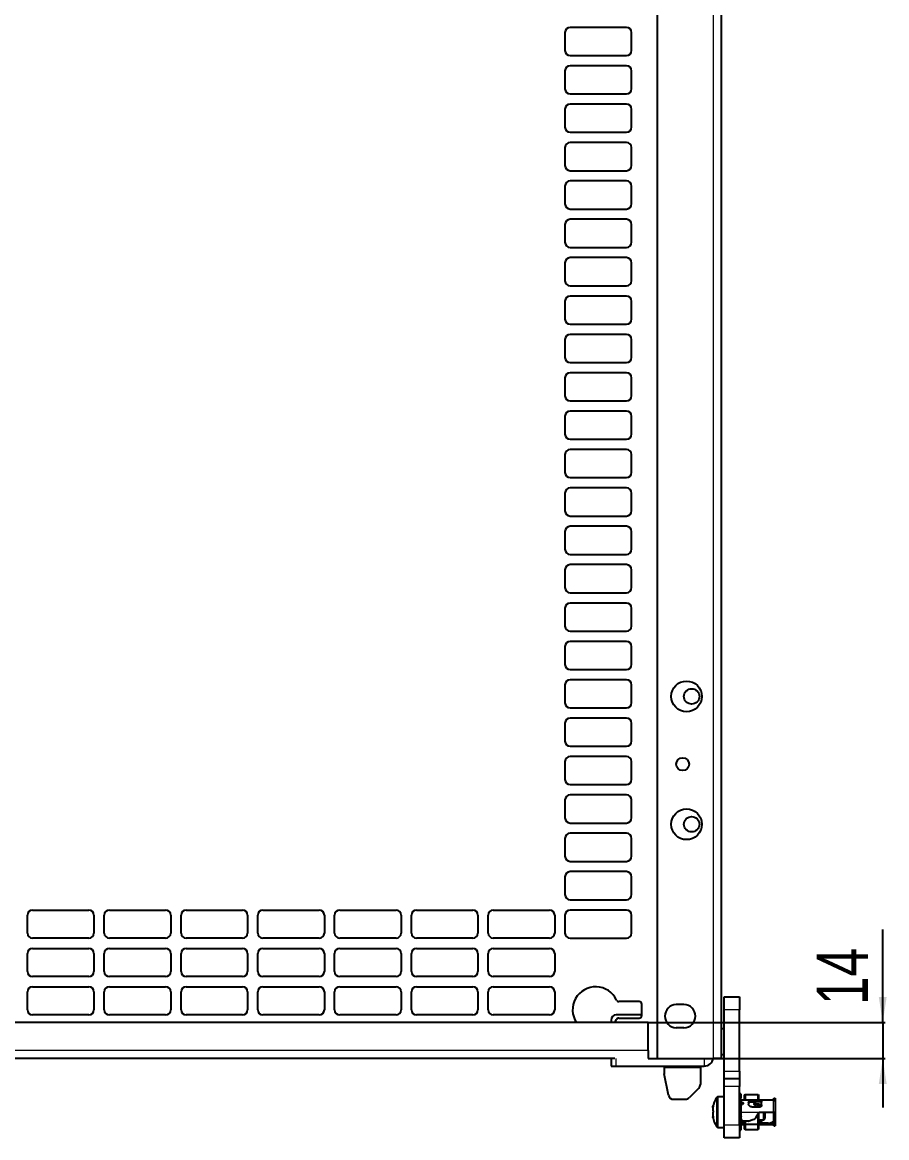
# Model space of a CAD drawing. Header units: millimetres. Extents: x -592 to 811, y -14 to 1990.
# Drawn here: x 472.9 to 810.6, y 119.8 to 555.8 of the extents above; entities that cross this region are included whole.
import ezdxf

# ---------------------------------------------------------------- set-up
doc = ezdxf.new("R2010")
doc.units = ezdxf.units.MM
doc.layers.add('FORMAT', color=7, linetype='Continuous')
doc.styles.add('SLDTEXTSTYLE0', font='TXT', dxfattribs={"width": 0.75})
doc.dimstyles.new('SLDDIMSTYLE1', dxfattribs={"dimtxt": 20, "dimasz": 10, "dimexe": 0, "dimexo": 0.0625, "dimgap": 5, "dimtad": 2, "dimdec": 1, "dimrnd": 1e-09, "dimzin": 12, "dimdsep": 46, "dimtxsty": 'SLDTEXTSTYLE0', "dimsah": 1, "dimcen": 0.09, "dimadec": 0, "dimazin": 3, "dimtfac": 1, "dimtmove": 0, "dimatfit": 0, "dimfxl": 0, "dimfrac": 2, "dimtolj": 1, "dimtzin": 12, "dimarcsym": 0})

# ---------------------------------------------------------------- blocks, each defined once
blk = doc.blocks.new('_D_8')
at = {"layer": 'FORMAT'}
for p, q in [((809.05, 164.83), (809.05, 201.23)), ((717.41, 164.83), (810.05, 164.83)), ((809.05, 164.83), (809.05, 150.83)), ((717.41, 150.83), (810.05, 150.83)), ((809.05, 150.83), (809.05, 131.6))]:
    blk.add_line(p, q, dxfattribs=at)
for points in [[(809.05, 164.83), (810.59, 174.83), (807.51, 174.83)], [(809.05, 150.83), (807.51, 140.83), (810.59, 140.83)]]:
    blk.add_solid(points, dxfattribs=at)
at = {"layer": 'FORMAT', "insert": (783.27, 171.68), "char_height": 20, "attachment_point": 1, "rotation": 90, "style": 'SLDTEXTSTYLE0'}
blk.add_mtext('14', dxfattribs=at)

msp = doc.modelspace()

# ---------------------------------------------------------------- linework, layer by layer
at = {"color": 7, "linetype": 'Continuous', "lineweight": 25}
for p, q in [((745.9, 1833.84), (745.9, 150.84)), ((720.9, 1804.64), (720.9, 150.84)), ((708.9, 553.84), (686.9, 553.84)), ((684.9, 551.84), (684.9, 544.84)), ((710.9, 544.84), (710.9, 551.84)), ((686.9, 542.84), (708.9, 542.84)), ((684.9, 536.84), (684.9, 529.84)), ((708.9, 538.84), (686.9, 538.84)), ((710.9, 529.84), (710.9, 536.84)), ((686.9, 527.84), (708.9, 527.84)), ((708.9, 523.84), (686.9, 523.84)), ((684.9, 521.84), (684.9, 514.84)), ((710.9, 514.84), (710.9, 521.84)), ((686.9, 512.84), (708.9, 512.84)), ((684.9, 506.84), (684.9, 499.84)), ((708.9, 508.84), (686.9, 508.84)), ((710.9, 499.84), (710.9, 506.84)), ((686.9, 497.84), (708.9, 497.84)), ((708.9, 493.84), (686.9, 493.84)), ((684.9, 491.84), (684.9, 484.84)), ((710.9, 484.84), (710.9, 491.84)), ((686.9, 482.84), (708.9, 482.84)), ((684.9, 476.84), (684.9, 469.84)), ((708.9, 478.84), (686.9, 478.84)), ((710.9, 469.84), (710.9, 476.84)), ((686.9, 467.84), (708.9, 467.84)), ((708.9, 463.84), (686.9, 463.84)), ((684.9, 461.84), (684.9, 454.84)), ((710.9, 454.84), (710.9, 461.84)), ((686.9, 452.84), (708.9, 452.84)), ((684.9, 446.84), (684.9, 439.84)), ((708.9, 448.84), (686.9, 448.84)), ((710.9, 439.84), (710.9, 446.84)), ((686.9, 437.84), (708.9, 437.84)), ((684.9, 431.84), (684.9, 424.84)), ((708.9, 433.84), (686.9, 433.84)), ((710.9, 424.84), (710.9, 431.84)), ((686.9, 422.84), (708.9, 422.84)), ((708.9, 418.84), (686.9, 418.84)), ((684.9, 416.84), (684.9, 409.84)), ((710.9, 409.84), (710.9, 416.84)), ((686.9, 407.84), (708.9, 407.84)), ((684.9, 401.84), (684.9, 394.84)), ((708.9, 403.84), (686.9, 403.84)), ((710.9, 394.84), (710.9, 401.84)), ((686.9, 392.84), (708.9, 392.84)), ((708.9, 388.84), (686.9, 388.84)), ((684.9, 386.84), (684.9, 379.84)), ((710.9, 379.84), (710.9, 386.84)), ((686.9, 377.84), (708.9, 377.84)), ((684.9, 371.84), (684.9, 364.84)), ((708.9, 373.84), (686.9, 373.84)), ((710.9, 364.84), (710.9, 371.84)), ((686.9, 362.84), (708.9, 362.84)), ((708.9, 358.84), (686.9, 358.84)), ((684.9, 356.84), (684.9, 349.84)), ((710.9, 349.84), (710.9, 356.84)), ((686.9, 347.84), (708.9, 347.84)), ((684.9, 341.84), (684.9, 334.84)), ((708.9, 343.84), (686.9, 343.84)), ((710.9, 334.84), (710.9, 341.84)), ((686.9, 332.84), (708.9, 332.84)), ((708.9, 328.84), (686.9, 328.84)), ((684.9, 326.84), (684.9, 319.84)), ((710.9, 319.84), (710.9, 326.84)), ((686.9, 317.84), (708.9, 317.84)), ((684.9, 311.84), (684.9, 304.84)), ((708.9, 313.84), (686.9, 313.84)), ((710.9, 304.84), (710.9, 311.84)), ((686.9, 302.84), (708.9, 302.84)), ((684.9, 296.84), (684.9, 289.84)), ((708.9, 298.84), (686.9, 298.84)), ((710.9, 289.84), (710.9, 296.84)), ((686.9, 287.84), (708.9, 287.84)), ((708.9, 283.84), (686.9, 283.84)), ((684.9, 281.84), (684.9, 274.84)), ((710.9, 274.84), (710.9, 281.84)), ((686.9, 272.84), (708.9, 272.84)), ((684.9, 266.84), (684.9, 259.84)), ((708.9, 268.84), (686.9, 268.84)), ((710.9, 259.84), (710.9, 266.84)), ((686.9, 257.84), (708.9, 257.84)), ((708.9, 253.84), (686.9, 253.84)), ((684.9, 251.84), (684.9, 244.84)), ((710.9, 244.84), (710.9, 251.84)), ((686.9, 242.84), (708.9, 242.84)), ((684.9, 236.84), (684.9, 229.84)), ((708.9, 238.84), (686.9, 238.84)), ((710.9, 229.84), (710.9, 236.84)), ((686.9, 227.84), (708.9, 227.84)), ((708.9, 223.84), (686.9, 223.84)), ((684.9, 221.84), (684.9, 214.84)), ((710.9, 214.84), (710.9, 221.84)), ((686.9, 212.84), (708.9, 212.84)), ((474.9, 199.84), (474.9, 206.84)), ((476.9, 208.84), (498.9, 208.84)), ((500.9, 206.84), (500.9, 199.84)), ((504.9, 199.84), (504.9, 206.84)), ((506.9, 208.84), (528.9, 208.84)), ((530.9, 206.84), (530.9, 199.84)), ((534.9, 199.84), (534.9, 206.84)), ((536.9, 208.84), (558.9, 208.84)), ((560.9, 206.84), (560.9, 199.84)), ((564.9, 199.84), (564.9, 206.84)), ((566.9, 208.84), (588.9, 208.84)), ((590.9, 206.84), (590.9, 199.84)), ((594.9, 199.84), (594.9, 206.84)), ((596.9, 208.84), (618.9, 208.84)), ((620.9, 206.84), (620.9, 199.84)), ((624.9, 199.84), (624.9, 206.84)), ((626.9, 208.84), (648.9, 208.84)), ((650.9, 206.84), (650.9, 199.84)), ((654.9, 199.84), (654.9, 206.84)), ((656.9, 208.84), (678.9, 208.84)), ((680.9, 206.84), (680.9, 199.84)), ((684.9, 206.84), (684.9, 199.84)), ((708.9, 208.84), (686.9, 208.84)), ((710.9, 199.84), (710.9, 206.84)), ((498.9, 197.84), (476.9, 197.84)), ((528.9, 197.84), (506.9, 197.84)), ((558.9, 197.84), (536.9, 197.84)), ((588.9, 197.84), (566.9, 197.84)), ((618.9, 197.84), (596.9, 197.84)), ((648.9, 197.84), (626.9, 197.84)), ((678.9, 197.84), (656.9, 197.84)), ((686.9, 197.84), (708.9, 197.84)), ((476.9, 193.84), (498.9, 193.84)), ((506.9, 193.84), (528.9, 193.84)), ((536.9, 193.84), (558.9, 193.84)), ((566.9, 193.84), (588.9, 193.84)), ((596.9, 193.84), (618.9, 193.84)), ((626.9, 193.84), (648.9, 193.84)), ((656.9, 193.84), (678.9, 193.84)), ((474.9, 184.84), (474.9, 191.84)), ((500.9, 191.84), (500.9, 184.84)), ((504.9, 184.84), (504.9, 191.84)), ((530.9, 191.84), (530.9, 184.84)), ((534.9, 184.84), (534.9, 191.84)), ((560.9, 191.84), (560.9, 184.84)), ((564.9, 184.84), (564.9, 191.84)), ((590.9, 191.84), (590.9, 184.84)), ((594.9, 184.84), (594.9, 191.84)), ((620.9, 191.84), (620.9, 184.84)), ((624.9, 184.84), (624.9, 191.84)), ((650.9, 191.84), (650.9, 184.84)), ((654.9, 184.84), (654.9, 191.84)), ((680.9, 191.84), (680.9, 184.84)), ((498.9, 182.84), (476.9, 182.84)), ((476.9, 178.84), (498.9, 178.84)), ((528.9, 182.84), (506.9, 182.84)), ((506.9, 178.84), (528.9, 178.84)), ((558.9, 182.84), (536.9, 182.84)), ((536.9, 178.84), (558.9, 178.84)), ((588.9, 182.84), (566.9, 182.84)), ((566.9, 178.84), (588.9, 178.84)), ((618.9, 182.84), (596.9, 182.84)), ((596.9, 178.84), (618.9, 178.84)), ((648.9, 182.84), (626.9, 182.84)), ((626.9, 178.84), (648.9, 178.84)), ((678.9, 182.84), (656.9, 182.84)), ((656.9, 178.84), (678.9, 178.84)), ((474.9, 169.84), (474.9, 176.84)), ((500.9, 176.84), (500.9, 169.84)), ((504.9, 169.84), (504.9, 176.84)), ((530.9, 176.84), (530.9, 169.84)), ((534.9, 169.84), (534.9, 176.84)), ((560.9, 176.84), (560.9, 169.84)), ((564.9, 169.84), (564.9, 176.84)), ((590.9, 176.84), (590.9, 169.84)), ((594.9, 169.84), (594.9, 176.84)), ((620.9, 176.84), (620.9, 169.84)), ((624.9, 169.84), (624.9, 176.84)), ((650.9, 176.84), (650.9, 169.84)), ((654.9, 169.84), (654.9, 176.84)), ((680.9, 176.84), (680.9, 169.84)), ((747.05, 174.84), (753.05, 174.84)), ((747.05, 169.84), (747.05, 174.84)), ((753.05, 174.84), (753.05, 169.84)), ((713.9, 173.08), (705.95, 173.08)), ((714.9, 167.58), (714.9, 172.08)), ((731.4, 171.84), (728.4, 171.84)), ((498.9, 167.84), (476.9, 167.84)), ((528.9, 167.84), (506.9, 167.84)), ((558.9, 167.84), (536.9, 167.84)), ((588.9, 167.84), (566.9, 167.84)), ((618.9, 167.84), (596.9, 167.84)), ((648.9, 167.84), (626.9, 167.84)), ((678.9, 167.84), (656.9, 167.84)), ((702.95, 165.84), (702.95, 164.83)), ((704.39, 164.83), (705.05, 166)), ((714.9, 167.84), (704.95, 167.84)), ((705.95, 166.58), (713.9, 166.58)), ((747.05, 145.84), (747.05, 169.84)), ((753.05, 145.84), (753.05, 169.84)), ((717.4, 164.83), (288.4, 164.83)), ((717.4, 153.93), (717.4, 164.83)), ((731.4, 162.84), (728.4, 162.84)), ((747.05, 162.34), (745.9, 162.34)), ((717.4, 153.93), (717.4, 150.83)), ((704.33, 150.83), (300.98, 150.83)), ((702.95, 150.83), (702.95, 147.84)), ((717.4, 150.84), (720.9, 150.84)), ((720.9, 150.84), (742.8, 150.84)), ((745.9, 150.84), (742.8, 150.84)), ((745.9, 152.34), (747.05, 152.34)), ((702.95, 147.84), (704.95, 147.84)), ((704.95, 147.84), (739.3, 147.84)), ((723.65, 147.84), (723.65, 147.24)), ((723.65, 147.24), (723.65, 144.84)), ((725.33, 136.44), (723.65, 144.84)), ((737.8, 147.84), (737.8, 147.24)), ((737.8, 147.24), (737.8, 140.67)), ((747.05, 142.84), (747.05, 145.84)), ((753.05, 145.84), (753.05, 142.84)), ((753.05, 142.84), (747.05, 142.84)), ((747.05, 139.84), (747.05, 142.84)), ((747.05, 124.84), (747.05, 139.84)), ((753.05, 142.84), (753.05, 139.84)), ((753.05, 124.84), (753.05, 139.84)), ((737.22, 139.25), (733.39, 135.42)), ((747.05, 135.84), (744.73, 135.84)), ((753.55, 136.94), (753.05, 136.94)), ((753.05, 135.47), (753.55, 135.47)), ((753.55, 136.94), (753.55, 135.47)), ((753.55, 134.16), (753.55, 135.47)), ((755.05, 136.55), (755.25, 136.68)), ((755.05, 134.69), (755.05, 136.55)), ((755.25, 136.68), (755.25, 134.69)), ((755.25, 136.68), (760.34, 136.68)), ((760.34, 134.69), (760.34, 136.68)), ((760.34, 136.68), (760.45, 136.45)), ((760.45, 136.45), (760.45, 134.69)), ((766.55, 135.27), (767.05, 135.27)), ((766.55, 134.66), (766.55, 135.27)), ((767.05, 135.27), (767.05, 133.99)), ((727.29, 134.84), (731.97, 134.84)), ((742.63, 131.69), (742.66, 131.69)), ((753.05, 134.16), (753.55, 134.16)), ((753.55, 134.16), (753.55, 129.84)), ((753.85, 132.84), (753.59, 132.84)), ((753.75, 134.69), (764.35, 134.69)), ((754, 133.68), (753.75, 133.68)), ((754, 133.29), (753.75, 133.29)), ((754, 132.79), (753.75, 132.79)), ((753.85, 132.79), (753.85, 133.29)), ((754.55, 133.32), (754.55, 133.21)), ((756.65, 133.59), (756.65, 132.91)), ((757.85, 134.23), (761.15, 134.23)), ((759.57, 133.78), (757.85, 133.78)), ((757.85, 131.89), (761.15, 131.89)), ((758.73, 133.03), (758.73, 133.06)), ((758.77, 132.89), (759, 132.6)), ((760.34, 131.89), (760.34, 132.66)), ((760.45, 132.61), (760.45, 131.89)), ((761.65, 134), (761.65, 133.78)), ((761.65, 132.65), (761.65, 133.78)), ((761.65, 132.65), (761.65, 132.33)), ((764.35, 134.69), (766.35, 134.69)), ((767.05, 133.99), (767.05, 129.84)), ((753.55, 129.84), (753.05, 129.84)), ((753.05, 128.53), (753.55, 128.53)), ((753.55, 128), (753.05, 128)), ((753.55, 129.84), (753.75, 129.84)), ((753.55, 128.53), (753.55, 128)), ((753.55, 128.39), (753.75, 128.38)), ((753.55, 128), (753.55, 122.74)), ((753.55, 126.84), (753.8, 126.84)), ((753.75, 127.09), (753.75, 129.84)), ((753.85, 125.69), (753.85, 126.71)), ((759.6, 127.84), (760.75, 129.84)), ((759.6, 127.84), (760.34, 127.84)), ((760.34, 127.84), (760.34, 129.12)), ((760.34, 125.14), (760.34, 127.84)), ((760.45, 127.84), (760.34, 127.84)), ((760.45, 129.32), (760.45, 127.84)), ((760.45, 127.84), (760.45, 125.17)), ((760.45, 126.84), (762.55, 126.84)), ((760.75, 129.84), (766.35, 129.84)), ((761.65, 126.3), (761.65, 126.84)), ((762.55, 126.84), (762.55, 129.84)), ((762.55, 126.84), (763.05, 127.34)), ((763.05, 129.84), (763.05, 127.34)), ((766.35, 129.84), (767.05, 129.84)), ((766.55, 129.71), (766.55, 129.84)), ((766.55, 129.71), (767.05, 129.71)), ((766.55, 128.01), (766.55, 129.71)), ((766.55, 128.01), (767.05, 128.01)), ((766.55, 124.41), (766.55, 128.01)), ((767.05, 129.84), (767.05, 129.71)), ((767.05, 129.71), (767.05, 128.01)), ((767.05, 128.01), (767.05, 124.41)), ((744.73, 123.84), (747.05, 123.84)), ((747.05, 119.84), (747.05, 124.84)), ((753.05, 124.84), (753.05, 119.84)), ((753.05, 122.74), (753.55, 122.74)), ((753.85, 126.39), (753.75, 126.39)), ((755.05, 125.49), (753.75, 125.49)), ((753.75, 124.99), (755.05, 124.99)), ((753.85, 125.69), (755.05, 125.69)), ((756.65, 126.34), (754.5, 126.34)), ((755.05, 125.16), (755.05, 126.34)), ((755.25, 125.14), (755.05, 125.16)), ((755.05, 123.12), (755.05, 125.16)), ((755.25, 122.99), (755.05, 123.12)), ((755.25, 126.34), (755.25, 125.14)), ((755.25, 125.14), (760.34, 125.14)), ((755.25, 125.14), (755.25, 122.99)), ((755.25, 122.99), (760.34, 122.99)), ((760.45, 125.17), (760.34, 125.14)), ((760.34, 122.99), (760.34, 125.14)), ((760.45, 123.22), (760.34, 122.99)), ((761.65, 126.3), (760.45, 126.18)), ((761.15, 125.89), (760.45, 125.89)), ((764.35, 125.49), (760.45, 125.49)), ((760.45, 125.17), (760.45, 123.22)), ((760.45, 124.99), (764.35, 124.99)), ((761.65, 126.13), (761.65, 126.3)), ((764.35, 125.49), (764.35, 124.99)), ((764.35, 124.99), (766.35, 124.99)), ((765.85, 125.89), (765.85, 125.44)), ((766.35, 125.89), (765.85, 125.89)), ((765.85, 125.44), (766.35, 125.44)), ((766.35, 125.44), (766.35, 125.89)), ((766.55, 124.41), (767.05, 124.41)), ((753.05, 119.84), (747.05, 119.84))]:
    msp.add_line(p, q, dxfattribs=at)
at = {"color": 8, "linetype": 'Continuous', "lineweight": 18}
for p, q in [((742.8, 1804.64), (742.8, 150.84)), ((753.05, 169.84), (747.05, 169.84)), ((717.4, 153.93), (288.4, 153.93)), ((704.95, 147.84), (704.95, 150.83)), ((739.3, 150.84), (739.3, 147.84)), ((723.65, 147.24), (737.8, 147.24)), ((747.05, 145.84), (753.05, 145.84)), ((753.05, 139.84), (747.05, 139.84)), ((744.29, 124.07), (744.29, 135.61)), ((744.73, 123.84), (744.73, 135.84)), ((753.75, 134.69), (753.75, 133.68)), ((753.75, 132.79), (753.75, 129.84)), ((754, 133.29), (754, 133.68)), ((757.85, 134.23), (757.85, 133.78)), ((761.15, 133.78), (761.15, 134.23)), ((766.35, 129.84), (766.35, 134.69)), ((753.75, 129.84), (760.75, 129.84)), ((766.35, 126.09), (766.35, 129.84)), ((747.05, 124.84), (753.05, 124.84)), ((753.75, 126.39), (753.75, 125.49))]:
    msp.add_line(p, q, dxfattribs=at)
at = {"color": 7, "linetype": 'Continuous', "lineweight": 25, "flags": 128}
for points in [[(753.55, 133.31), (753.62, 133.3), (753.75, 133.29)], [(753.55, 132.91), (753.56, 132.89), (753.57, 132.86), (753.59, 132.84), (753.61, 132.82), (753.64, 132.81), (753.68, 132.8), (753.71, 132.79), (753.75, 132.79)], [(753.85, 132.96), (753.81, 132.87), (753.8, 132.84)], [(753.55, 126.36), (753.62, 126.38), (753.75, 126.39)], [(753.55, 125.46), (753.62, 125.47), (753.75, 125.49)], [(766.35, 124.99), (766.49, 125), (766.55, 125.02)]]:
    msp.add_lwpolyline(points, dxfattribs=at)
at = {"color": 7, "linetype": 'Continuous', "lineweight": 25}
for centre, radius in [((732.4, 292.34), 6), ((734.4, 292.34), 3), ((730.9, 265.84), 2.5), ((732.4, 242.34), 6), ((734.4, 242.34), 3)]:
    msp.add_circle(centre, radius, dxfattribs=at)
for centre, radius, start, end in [((686.9, 551.84), 2, 90, 180), ((708.9, 551.84), 2, 0, 90), ((686.9, 544.84), 2, 180, 270), ((708.9, 544.84), 2, 270, 0), ((686.9, 536.84), 2, 90, 180), ((708.9, 536.84), 2, 0, 90), ((686.9, 529.84), 2, 180, 270), ((708.9, 529.84), 2, 270, 0), ((686.9, 521.84), 2, 90, 180), ((708.9, 521.84), 2, 0, 90), ((686.9, 514.84), 2, 180, 270), ((708.9, 514.84), 2, 270, 0), ((686.9, 506.84), 2, 90, 180), ((708.9, 506.84), 2, 0, 90), ((686.9, 499.84), 2, 180, 270), ((708.9, 499.84), 2, 270, 0), ((686.9, 491.84), 2, 90, 180), ((708.9, 491.84), 2, 0, 90), ((686.9, 484.84), 2, 180, 270), ((708.9, 484.84), 2, 270, 0), ((686.9, 476.84), 2, 90, 180), ((708.9, 476.84), 2, 0, 90), ((686.9, 469.84), 2, 180, 270), ((708.9, 469.84), 2, 270, 0), ((686.9, 461.84), 2, 90, 180), ((708.9, 461.84), 2, 0, 90), ((686.9, 454.84), 2, 180, 270), ((708.9, 454.84), 2, 270, 0), ((686.9, 446.84), 2, 90, 180), ((708.9, 446.84), 2, 0, 90), ((686.9, 439.84), 2, 180, 270), ((708.9, 439.84), 2, 270, 0), ((686.9, 431.84), 2, 90, 180), ((708.9, 431.84), 2, 0, 90), ((686.9, 424.84), 2, 180, 270), ((708.9, 424.84), 2, 270, 0), ((686.9, 416.84), 2, 90, 180), ((708.9, 416.84), 2, 0, 90), ((686.9, 409.84), 2, 180, 270), ((708.9, 409.84), 2, 270, 0), ((686.9, 401.84), 2, 90, 180), ((708.9, 401.84), 2, 0, 90), ((686.9, 394.84), 2, 180, 270), ((708.9, 394.84), 2, 270, 0), ((686.9, 386.84), 2, 90, 180), ((708.9, 386.84), 2, 0, 90), ((686.9, 379.84), 2, 180, 270), ((708.9, 379.84), 2, 270, 0), ((686.9, 371.84), 2, 90, 180), ((708.9, 371.84), 2, 0, 90), ((686.9, 364.84), 2, 180, 270), ((708.9, 364.84), 2, 270, 0), ((686.9, 356.84), 2, 90, 180), ((708.9, 356.84), 2, 0, 90), ((686.9, 349.84), 2, 180, 270), ((708.9, 349.84), 2, 270, 0), ((686.9, 341.84), 2, 90, 180), ((708.9, 341.84), 2, 0, 90), ((686.9, 334.84), 2, 180, 270), ((708.9, 334.84), 2, 270, 0), ((686.9, 326.84), 2, 90, 180), ((708.9, 326.84), 2, 0, 90), ((686.9, 319.84), 2, 180, 270), ((708.9, 319.84), 2, 270, 0), ((686.9, 311.84), 2, 90, 180), ((708.9, 311.84), 2, 0, 90), ((686.9, 304.84), 2, 180, 270), ((708.9, 304.84), 2, 270, 0), ((686.9, 296.84), 2, 90, 180), ((708.9, 296.84), 2, 0, 90), ((686.9, 289.84), 2, 180, 270), ((708.9, 289.84), 2, 270, 0), ((686.9, 281.84), 2, 90, 180), ((708.9, 281.84), 2, 0, 90), ((686.9, 274.84), 2, 180, 270), ((708.9, 274.84), 2, 270, 0), ((686.9, 266.84), 2, 90, 180), ((708.9, 266.84), 2, 0, 90), ((686.9, 259.84), 2, 180, 270), ((708.9, 259.84), 2, 270, 0), ((686.9, 251.84), 2, 90, 180), ((708.9, 251.84), 2, 0, 90), ((686.9, 244.84), 2, 180, 270), ((708.9, 244.84), 2, 270, 0), ((686.9, 236.84), 2, 90, 180), ((708.9, 236.84), 2, 0, 90), ((686.9, 229.84), 2, 180, 270), ((708.9, 229.84), 2, 270, 0), ((686.9, 221.84), 2, 90, 180), ((708.9, 221.84), 2, 0, 90), ((686.9, 214.84), 2, 180, 270), ((708.9, 214.84), 2, 270, 0), ((476.9, 206.84), 2, 90, 180), ((498.9, 206.84), 2, 0, 90), ((506.9, 206.84), 2, 90, 180), ((528.9, 206.84), 2, 0, 90), ((536.9, 206.84), 2, 90, 180), ((558.9, 206.84), 2, 0, 90), ((566.9, 206.84), 2, 90, 180), ((588.9, 206.84), 2, 0, 90), ((596.9, 206.84), 2, 90, 180), ((618.9, 206.84), 2, 0, 90), ((626.9, 206.84), 2, 90, 180), ((648.9, 206.84), 2, 0, 90), ((656.9, 206.84), 2, 90, 180), ((678.9, 206.84), 2, 0, 90), ((686.9, 206.84), 2, 90, 180), ((708.9, 206.84), 2, 0, 90), ((476.9, 199.84), 2, 180, 270), ((498.9, 199.84), 2, 270, 0), ((506.9, 199.84), 2, 180, 270), ((528.9, 199.84), 2, 270, 0), ((536.9, 199.84), 2, 180, 270), ((558.9, 199.84), 2, 270, 0), ((566.9, 199.84), 2, 180, 270), ((588.9, 199.84), 2, 270, 0), ((596.9, 199.84), 2, 180, 270), ((618.9, 199.84), 2, 270, 0), ((626.9, 199.84), 2, 180, 270), ((648.9, 199.84), 2, 270, 0), ((656.9, 199.84), 2, 180, 270), ((678.9, 199.84), 2, 270, 0), ((686.9, 199.84), 2, 180, 270), ((708.9, 199.84), 2, 270, 0), ((476.9, 191.84), 2, 90, 180), ((498.9, 191.84), 2, 0, 90), ((506.9, 191.84), 2, 90, 180), ((528.9, 191.84), 2, 0, 90), ((536.9, 191.84), 2, 90, 180), ((558.9, 191.84), 2, 0, 90), ((566.9, 191.84), 2, 90, 180), ((588.9, 191.84), 2, 0, 90), ((596.9, 191.84), 2, 90, 180), ((618.9, 191.84), 2, 0, 90), ((626.9, 191.84), 2, 90, 180), ((648.9, 191.84), 2, 0, 90), ((656.9, 191.84), 2, 90, 180), ((678.9, 191.84), 2, 0, 90), ((476.9, 184.84), 2, 180, 270), ((498.9, 184.84), 2, 270, 0), ((506.9, 184.84), 2, 180, 270), ((528.9, 184.84), 2, 270, 0), ((536.9, 184.84), 2, 180, 270), ((558.9, 184.84), 2, 270, 0), ((566.9, 184.84), 2, 180, 270), ((588.9, 184.84), 2, 270, 0), ((596.9, 184.84), 2, 180, 270), ((618.9, 184.84), 2, 270, 0), ((626.9, 184.84), 2, 180, 270), ((648.9, 184.84), 2, 270, 0), ((656.9, 184.84), 2, 180, 270), ((678.9, 184.84), 2, 270, 0), ((476.9, 176.84), 2, 90, 180), ((498.9, 176.84), 2, 0, 90), ((506.9, 176.84), 2, 90, 180), ((528.9, 176.84), 2, 0, 90), ((536.9, 176.84), 2, 90, 180), ((558.9, 176.84), 2, 0, 90), ((566.9, 176.84), 2, 90, 180), ((588.9, 176.84), 2, 0, 90), ((596.9, 176.84), 2, 90, 180), ((618.9, 176.84), 2, 0, 90), ((626.9, 176.84), 2, 90, 180), ((648.9, 176.84), 2, 0, 90), ((656.9, 176.84), 2, 90, 180), ((678.9, 176.84), 2, 0, 90), ((696.9, 169.83), 9, 25.1507, 213.749), ((705.95, 174.08), 1, 205.1507, 270), ((713.9, 172.08), 1, 0, 90), ((728.4, 167.34), 4.5, 90, 270), ((731.4, 167.34), 4.5, 270, 90), ((476.9, 169.84), 2, 180, 270), ((498.9, 169.84), 2, 270, 0), ((506.9, 169.84), 2, 180, 270), ((528.9, 169.84), 2, 270, 0), ((536.9, 169.84), 2, 180, 270), ((558.9, 169.84), 2, 270, 0), ((566.9, 169.84), 2, 180, 270), ((588.9, 169.84), 2, 270, 0), ((596.9, 169.84), 2, 180, 270), ((618.9, 169.84), 2, 270, 0), ((626.9, 169.84), 2, 180, 270), ((648.9, 169.84), 2, 270, 0), ((656.9, 169.84), 2, 180, 270), ((678.9, 169.84), 2, 270, 0), ((704.95, 165.84), 2, 90, 180), ((705.95, 165.58), 1, 90, 154.8493), ((713.9, 167.58), 1, 270, 0), ((739.3, 151.44), 3.6, 270, 350.4059), ((735.8, 140.67), 2, 315, 0), ((727.29, 136.84), 2, 191.3099, 270), ((731.97, 136.84), 2, 270, 315), ((752.45, 129.84), 10, 144.7485, 168.9879), ((744.73, 135.3), 0.54, 90, 144.7485), ((753.75, 134.89), 0.2, 180, 270), ((753.73, 133.87), 0.183, 187.3339, 275.8124), ((766.35, 133.99), 0.7, 360, 90), ((752.45, 129.84), 10, 191.0195, 215.2515), ((753.65, 126.76), 0.0996, 125.5332, 176.0721), ((754.5, 127.09), 0.75, 180, 270), ((744.73, 124.38), 0.54, 215.2515, 270), ((753.75, 124.79), 0.2, 90, 180), ((756.65, 127.09), 0.75, 270, 285.0484), ((766.35, 125.69), 0.2, 270, 360)]:
    msp.add_arc(centre, radius, start, end, dxfattribs=at)
for points, knots in [([(742.63, 131.69), (742.63, 131.7), (742.63, 131.72), (742.69, 131.97), (742.76, 132.21), (742.82, 132.36), (742.84, 132.41), (742.85, 132.41), (742.85, 132.4), (742.85, 132.39), (742.84, 132.34), (742.8, 132.16), (742.72, 131.79), (742.65, 131.34), (742.62, 130.95), (742.65, 130.61), (742.73, 130.44), (742.81, 130.3), (742.84, 130.24), (742.85, 130.19), (742.85, 130.16), (742.85, 130.13), (742.85, 130.1), (742.83, 130.02), (742.75, 129.82), (742.66, 129.58), (742.62, 129.17), (742.64, 128.68), (742.71, 128.25), (742.79, 127.91), (742.81, 127.79), (742.83, 127.7), (742.85, 127.64), (742.85, 127.6), (742.85, 127.59), (742.85, 127.58)], [0, 0, 0, 0, 0.038395, 0.101606, 0.171866, 0.187862, 0.204006, 0.207638, 0.210677, 0.21372, 0.218356, 0.231131, 0.28809, 0.360901, 0.404711, 0.448836, 0.549423, 0.579372, 0.5944, 0.600457, 0.603752, 0.607074, 0.610825, 0.617556, 0.643246, 0.744679, 0.792601, 0.841136, 0.935328, 0.958581, 0.973366, 0.983098, 0.992885, 0.996792, 1, 1, 1, 1]), ([(754, 133.68), (754.06, 133.68), (754.19, 133.67), (754.35, 133.62), (754.48, 133.53), (754.54, 133.42), (754.55, 133.35), (754.55, 133.32)], [0, 0, 0, 0, 0.2143929, 0.4287887, 0.6430611, 0.8568545, 1, 1, 1, 1]), ([(754.51, 133.06), (754.49, 133.1), (754.44, 133.17), (754.3, 133.24), (754.15, 133.28), (754.04, 133.29), (754, 133.29)], [0, 0, 0, 0, 0.252501, 0.531568, 0.811143, 1, 1, 1, 1]), ([(754.55, 133.21), (754.55, 133.16), (754.53, 133.07), (754.44, 132.95), (754.3, 132.85), (754.15, 132.8), (754.04, 132.79), (754, 132.79)], [0, 0, 0, 0, 0.214305, 0.42865, 0.642279, 0.856223, 1, 1, 1, 1]), ([(756.65, 133.59), (756.66, 133.67), (756.69, 133.84), (756.89, 134.03), (757.19, 134.16), (757.53, 134.22), (757.76, 134.23), (757.85, 134.23)], [0, 0, 0, 0, 0.212833, 0.42585, 0.635542, 0.846587, 1, 1, 1, 1]), ([(757.85, 133.78), (757.72, 133.77), (757.45, 133.76), (757.09, 133.67), (756.82, 133.52), (756.67, 133.33), (756.66, 133.18), (756.65, 133.12)], [0, 0, 0, 0, 0.2128745, 0.4257668, 0.6379374, 0.8473525, 1, 1, 1, 1]), ([(757.85, 131.89), (757.72, 131.9), (757.45, 131.92), (757.09, 132.11), (756.82, 132.37), (756.67, 132.66), (756.66, 132.84), (756.65, 132.91)], [0, 0, 0, 0, 0.2132377, 0.4264897, 0.6391595, 0.8495978, 1, 1, 1, 1]), ([(759.13, 133.57), (759.08, 133.54), (758.98, 133.49), (758.86, 133.37), (758.77, 133.24), (758.73, 133.13), (758.73, 133.08), (758.73, 133.06)], [0, 0, 0, 0, 0.225867, 0.451734, 0.677598, 0.903479, 1, 1, 1, 1]), ([(758.73, 133.03), (758.73, 132.99), (758.74, 132.92), (758.81, 132.84), (758.93, 132.8), (759.04, 132.81), (759.11, 132.83), (759.13, 132.83)], [0, 0, 0, 0, 0.2258834, 0.4517668, 0.6776501, 0.9035238, 1, 1, 1, 1]), ([(759.01, 132.6), (759.01, 132.59), (759.03, 132.57), (759.04, 132.56), (759.04, 132.55)], [0, 0, 0, 0, 0.872289, 1, 1, 1, 1]), ([(759.38, 132.53), (759.33, 132.52), (759.23, 132.49), (759.12, 132.51), (759.06, 132.54), (759.04, 132.55)], [0, 0, 0, 0, 0.369126, 0.738256, 1, 1, 1, 1]), ([(761.65, 133.78), (761.15, 133.85), (760.48, 133.93), (759.59, 133.83), (759.28, 133.66), (759.13, 133.57)], [0, 0, 0, 0, 0.587693, 0.790818, 1, 1, 1, 1]), ([(761.65, 132.65), (761.15, 132.76), (760.48, 132.91), (759.59, 133.02), (759.28, 132.9), (759.13, 132.83)], [0, 0, 0, 0, 0.587693, 0.790818, 1, 1, 1, 1]), ([(761.65, 132.36), (761.22, 132.46), (760.63, 132.6), (759.82, 132.71), (759.53, 132.59), (759.38, 132.53)], [0, 0, 0, 0, 0.56666, 0.780905, 1, 1, 1, 1]), ([(761.15, 134.23), (761.21, 134.23), (761.32, 134.23), (761.47, 134.19), (761.58, 134.13), (761.64, 134.06), (761.65, 134.02), (761.65, 134)], [0, 0, 0, 0, 0.214445, 0.428893, 0.643239, 0.857188, 1, 1, 1, 1]), ([(761.65, 132.33), (761.65, 132.28), (761.64, 132.18), (761.55, 132.05), (761.42, 131.95), (761.28, 131.89), (761.19, 131.89), (761.15, 131.89)], [0, 0, 0, 0, 0.214373, 0.428779, 0.642592, 0.856666, 1, 1, 1, 1]), ([(742.65, 128.4), (742.64, 128.37), (742.62, 128.31), (742.63, 128.15), (742.65, 128.01), (742.66, 127.99)], [0, 0, 0, 0, 0.387476, 0.882787, 1, 1, 1, 1]), ([(742.85, 127.58), (742.85, 127.58), (742.85, 127.57), (742.84, 127.56), (742.8, 127.62), (742.72, 127.79), (742.65, 127.95), (742.62, 128.01), (742.63, 127.95), (742.64, 127.92)], [0, 0, 0, 0, 0.0148838, 0.0358172, 0.0938232, 0.3530997, 0.6615741, 0.8569358, 1, 1, 1, 1]), ([(753.55, 128.12), (753.55, 128.13), (753.56, 128.15), (753.57, 128.18), (753.61, 128.2), (753.68, 128.19), (753.73, 128.19), (753.75, 128.18)], [0, 0, 0, 0, 0.1953018, 0.3775407, 0.5389091, 0.7613833, 1, 1, 1, 1]), ([(753.55, 127.06), (753.55, 127.07), (753.56, 127.09), (753.57, 127.12), (753.61, 127.15), (753.69, 127.16), (753.74, 127.17), (753.77, 127.17)], [0, 0, 0, 0, 0.187462, 0.362386, 0.517277, 0.750642, 1, 1, 1, 1]), ([(759.6, 127.84), (759.43, 127.62), (759.08, 127.18), (758.1, 126.71), (757.33, 126.5), (756.85, 126.36)], [0, 0, 0, 0, 0.254027, 0.526591, 1, 1, 1, 1]), ([(761.65, 126.13), (761.65, 126.1), (761.64, 126.05), (761.55, 125.97), (761.42, 125.92), (761.28, 125.9), (761.19, 125.9), (761.15, 125.89)], [0, 0, 0, 0, 0.214295, 0.42863, 0.64223, 0.856153, 1, 1, 1, 1]), ([(764.35, 125.49), (764.63, 125.51), (765.13, 125.56), (765.63, 125.79), (765.85, 125.89)], [0, 0, 0, 0, 0.559868, 1, 1, 1, 1]), ([(764.35, 124.99), (764.63, 125.02), (765.13, 125.08), (765.63, 125.33), (765.85, 125.44)], [0, 0, 0, 0, 0.559911, 1, 1, 1, 1]), ([(766.35, 124.99), (766.35, 125.02), (766.35, 125.08), (766.35, 125.33), (766.35, 125.44)], [0, 0, 0, 0, 0.559866, 1, 1, 1, 1])]:
    msp.add_open_spline(points, degree=3, knots=knots, dxfattribs=at)
at = {"color": 8, "linetype": 'Continuous', "lineweight": 18}
msp.add_open_spline([(759.13, 132.83), (759.17, 132.78), (759.24, 132.7), (759.32, 132.6), (759.36, 132.55), (759.38, 132.53)], degree=3, knots=[0, 0, 0, 0, 0.502362, 0.815418, 1, 1, 1, 1], dxfattribs=at)

# ---------------------------------------------------------------- dimensions: what is measured, and where the dimension line sits
at = {"layer": 'FORMAT'}
dim = msp.add_linear_dim(base=(809.05, 150.83), p1=(717.4, 164.83), p2=(717.4, 150.83), angle=90, dimstyle='SLDDIMSTYLE1', dxfattribs=at)
dim.commit()
dim.dimension.update_dxf_attribs({"geometry": '_D_8', "text_midpoint": (809.05, 186.45), "dimtype": 160})

doc.saveas('drawing.dxf')
